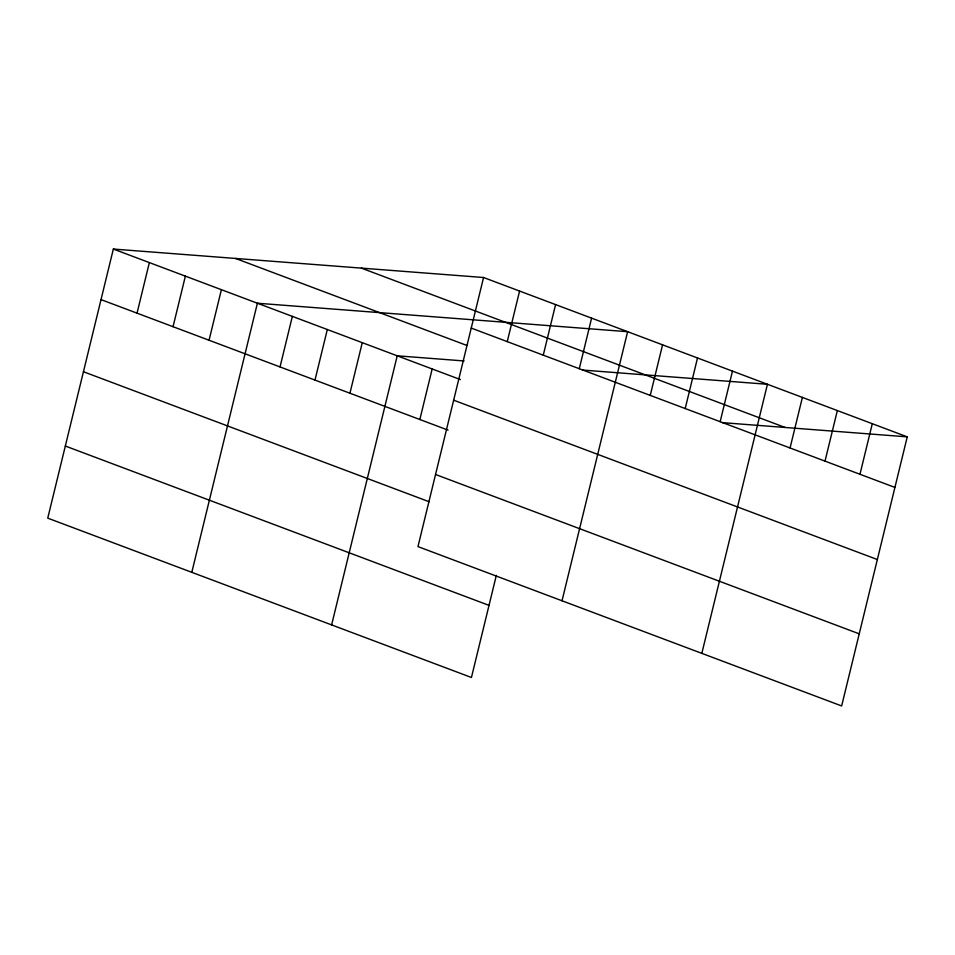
<?xml version="1.0" encoding="UTF-8"?>
<svg xmlns="http://www.w3.org/2000/svg" width="955" height="955" viewBox="0 0 955 955"><rect width="100%" height="100%" fill="white"/><g stroke="black" fill="none" stroke-linecap="round" stroke-linejoin="round"><path stroke-width="1.43" d="M483.564 277.511L417.968 546.606L841.653 705.948L907.25 436.853L483.564 277.511L113.347 249.052L47.75 518.147L471.436 677.489L496.337 575.364M137.031 313.156L149.362 262.589M173.046 326.706L185.377 276.138M209.061 340.243L221.393 289.687M191.8 572.32L257.396 303.224L627.614 331.695L562.018 600.779M280.03 366.935L292.361 316.368M314.983 380.078L327.314 329.523M349.936 393.233L362.267 342.666M331.624 624.904L397.22 355.809L464.118 360.954M419.842 419.52L432.173 368.952M507.248 341.627L519.58 291.06M543.264 355.165L555.583 304.609M579.279 368.714L591.599 318.146M650.248 395.406L662.567 344.839M685.201 408.549L697.52 357.982M720.154 421.692L732.473 371.125M701.83 653.363L767.438 384.28L582.323 370.039M790.06 447.979L802.391 397.423M825.013 461.134L837.344 410.566M859.966 474.277L872.297 423.71M722.147 422.623L907.25 436.853M361.396 268.128L785.082 427.458M471.233 328.078L894.919 487.42M235.515 258.447L466.959 345.483M113.347 249.052L460.406 379.577M453.661 400.193L877.347 559.535M101.027 299.619L448.074 430.132M435.54 474.492L859.237 633.834M83.443 371.734L429.153 501.745M65.334 446.033L489.02 605.375"/></g></svg>
